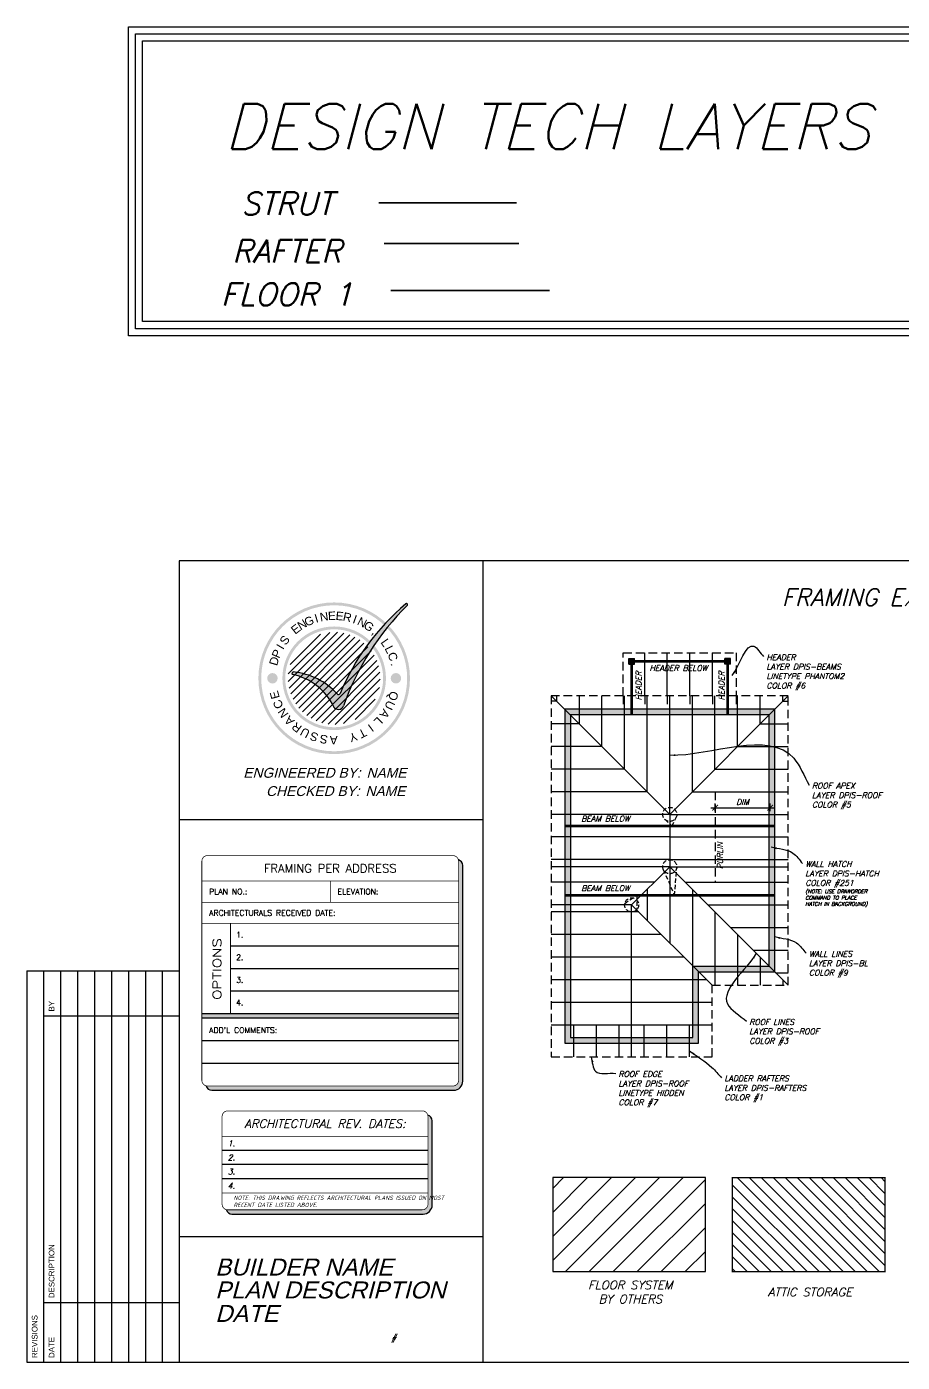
# Model space of a CAD drawing. Header units: inches. Extents: x 683 to 9753, y -6805 to 20230.
# Drawn here: x 683 to 1302, y 796 to 1741 of the extents above; entities that cross this region are included whole.
import ezdxf
from ezdxf.enums import TextEntityAlignment as Align

# ---------------------------------------------------------------- set-up
doc = ezdxf.new("R2010")
doc.units = ezdxf.units.IN
doc.header["$LTSCALE"] = 48
doc.header["$MEASUREMENT"] = 0
for name, pattern in [('DASHED', [0.75, 0.5, -0.25]), ('HIDDEN', [0.375, 0.25, -0.125]), ('HIDDEN2', [0.1875, 0.125, -0.0625]), ('HIDDEN4', [0.09375, 0.0625, -0.03125]), ('PHANTOM', [2.5, 1.25, -0.25, 0.25, -0.25, 0.25, -0.25]), ('PHANTOM2', [1.25, 0.625, -0.125, 0.125, -0.125, 0.125, -0.125])]:
    doc.linetypes.add(name, pattern=pattern)
doc.layers.get('Defpoints').update_dxf_attribs({"color": 251})
for name, color, linetype in [('DPIS-ATTIC', 7, 'HIDDEN'), ('DPIS-BEAMS', 6, 'PHANTOM2'), ('DPIS-BL', 9, 'Continuous'), ('DPIS-DIM', 7, 'Continuous'), ('DPIS-HATCH', 251, 'Continuous'), ('DPIS-LOADS', 7, 'Continuous'), ('DPIS-PURLINS', 2, 'HIDDEN2'), ('DPIS-RAFTERS', 1, 'Continuous'), ('DPIS-ROOF', 3, 'Continuous'), ('DPIS-STRUTS', 4, 'HIDDEN4'), ('DPIS-TEXT', 7, 'Continuous'), ('DPIS-TITLEBLOCK', 9, 'Continuous')]:
    doc.layers.add(name, color=color, linetype=linetype)
for name, color, linetype, lineweight in [('S-Brce-RF', 32, 'DASHED', 35), ('S-Jois-Clng-F1', 103, 'PHANTOM', 35), ('S-Jois-Roof-RF', 90, 'PHANTOM', 35)]:
    doc.layers.add(name, color=color, linetype=linetype, lineweight=lineweight)
doc.styles.add('DPIS-BORDERTEXT', font='arial.ttf')
doc.styles.add('DPIS-TABTXT', font='simplex.shx', dxfattribs={"height": 6})
doc.styles.add('DPISTABTXT2', font='simplex.shx', dxfattribs={"height": 4})
doc.styles.add('SIMPLEX', font='simplex.shx', dxfattribs={"oblique": 15, "height": 4})
doc.styles.get("Standard").update_dxf_attribs({"font": 'simplex.shx', "oblique": 15})
doc.dimstyles.get("Standard").update_dxf_attribs({"dimtxt": 4, "dimasz": 4, "dimexe": 3, "dimexo": 2, "dimgap": 2, "dimtad": 1, "dimdec": 4, "dimrnd": 0.125, "dimzin": 3, "dimdsep": 46, "dimlunit": 4, "dimtxsty": 'SIMPLEX', "dimblk": 'ARCHTICK', "dimcen": 3, "dimdle": 3, "dimclrd": 2, "dimclre": 2, "dimadec": 0, "dimazin": 0, "dimtfac": 1, "dimtdec": 4, "dimtofl": 0, "dimtmove": 1, "dimatfit": 3, "dimfxl": 1, "dimtolj": 1, "dimtzin": 0, "dimarcsym": 0})

# ---------------------------------------------------------------- blocks, each defined once
blk = doc.blocks.new('QA-SEAL')
at = {"layer": 'Defpoints'}
h = blk.add_hatch(color=9, dxfattribs=at)
edge = h.paths.add_edge_path()
edge.add_arc((-0.85, 0.64), 53.65, 0, 360)
edge = h.paths.add_edge_path(flags=16)
edge.add_arc((-0.85, 0.64), 51.65, 0, 360)
blk.add_hatch(color=256, dxfattribs=at).paths.add_polyline_path([(1.24, -10.37, 0.185343), (-29.55, 5.09, 0.815412), (-30.4, 3.31, -0.233786), (-1.22, -19.48, 0.637053), (5.73, -18.83, -0.111766), (50.93, 52.36, 1.030591), (49.92, 53.32, -0.000031), (49.92, 53.32, 0.119288), (3.3, -10.15, -0.615253)])
h = blk.add_hatch(color=9, dxfattribs=at)
edge = h.paths.add_edge_path()
edge.add_arc((-0.85, 0.64), 36.65, 0, 360)
edge = h.paths.add_edge_path(flags=16)
edge.add_arc((-0.85, 0.64), 34.65, 0, 360)
h = blk.add_hatch(color=9, dxfattribs=at)
h.paths.add_polyline_path([(46.56, 0.64, 1), (39.15, 0.64, 1)])
h.paths.add_polyline_path([(-40.85, 0.64, 1), (-48.26, 0.64, 1)])
at = {"layer": 'Defpoints', "color": 251}
for p, q in [((-33.42, -1.6), (1.39, 33.21)), ((-33.35, 3.77), (-3.99, 33.14)), ((-32.77, -6.25), (6.04, 32.55)), ((-32, 10.43), (-10.64, 31.79)), ((-31.59, -10.38), (10.16, 31.38)), ((-30, -14.09), (13.87, 29.78)), ((-28.04, -17.44), (17.23, 27.83)), ((-25.77, -20.47), (20.25, 25.56)), ((-23.18, -23.18), (22.97, 22.97)), ((-20.29, -25.6), (25.38, 20.08)), ((-17.09, -27.69), (27.48, 16.88)), ((-13.54, -29.45), (29.24, 13.33)), ((-9.61, -30.82), (30.61, 9.4)), ((-5.21, -31.73), (31.51, 5)), ((-0.19, -32.01), (31.8, -0.02)), ((5.79, -31.34), (31.13, -6)), ((13.96, -28.47), (28.26, -14.17))]:
    blk.add_line(p, q, dxfattribs=at)
for centre, radius, start, end in [((157.74, -74.72), 167.39, 130.09903, 157.33506), ((185.59, -83.07), 190.99, 134.83476, 160.34381), ((50.44, 52.86), 0.695, 314.83476, 138.27997), ((-29.79, 4.11), 1, 76.25891, 233.03578), ((-38.85, -37.58), 41.76, 25.68801, 78.32248), ((-34.29, -42.75), 48.07, 42.34491, 84.34572), ((2.1, -17.54), 3.85, 210.34657, 340.34381), ((2.22, -9.74), 1.16, 212.77691, 335.45918)]:
    blk.add_arc(centre, radius, start, end, dxfattribs=at)
at = {"style": 'DPIS-BORDERTEXT'}
for s, rotation, p in [('N', 9.34573, (-7.54, 41.32)), ('E', 2.16217, (-2.4, 41.84)), ('E', 354.9786, (2.76, 41.71)), ('R', 347.79504, (7.87, 40.94)), ('E', 38.07998, (-26.28, 33.09)), ('N', 30.89641, (-22.02, 36.02)), ('G', 23.71285, (-17.43, 38.39)), ('I', 16.52929, (-12.58, 40.17)), ('I', 340.61148, (12.84, 39.53)), ('N', 333.42792, (17.6, 37.51)), ('G', 326.24436, (22.06, 34.92)), ('S', 52.4471, (-33.54, 25.77)), (',', 319.0608, (26.17, 31.78)), ('L', 304.69367, (33.06, 24.11)), ('P', 66.81422, (-38.75, 16.87)), ('I', 59.63066, (-36.42, 21.48)), ('L', 297.51011, (35.72, 19.68)), ('C', 290.32655, (37.82, 14.96)), ('D', 73.99778, (-40.48, 12)), ('.', 283.14299, (39.31, 10.01)), ('E', 105.70585, (-40.06, -10.39)), ('Q', 253.33091, (38.18, -11.05)), ('C', 114.93242, (-37.79, -16.54)), ('U', 244.10435, (35.8, -17.16)), ('N', 124.15899, (-34.55, -22.24)), ('A', 133.38555, (-30.45, -27.35)), ('L', 225.65122, (28.28, -27.84)), ('A', 234.87778, (32.47, -22.8)), ('R', 142.61212, (-25.58, -31.73)), ('U', 151.83868, (-20.07, -35.28)), ('S', 161.06525, (-14.07, -37.9)), ('T', 207.19808, (17.77, -35.6)), ('I', 216.42465, (23.34, -32.14)), ('S', 170.29182, (-7.72, -39.52)), ('A', 179.51838, (-1.19, -40.1)), ('Y', 197.97152, (11.72, -38.11))]:
    blk.add_text(s, height=6, rotation=rotation, dxfattribs=at).set_placement(p, align=Align.CENTER)
at = {"layer": 'Defpoints', "color": 9, "style": 'DPIS-BORDERTEXT', "oblique": 15}
for s, p in [('ENGINEERED BY:', (-65.21, -69.74)), ('CHECKED BY: ', (-49.1, -82.67))]:
    blk.add_text(s, height=7, dxfattribs=at).set_placement(p)
blk = doc.blocks.new('PER-ADDRESS')
at = {"layer": 'DPIS-HATCH'}
for points in [[(93.85, -7, 0.349352), (90.75, -3.1, -0.056663), (90.85, -4), (90.85, -159, -0.414214), (86.85, -163), (-86.85, -163, -0.056663), (-87.75, -162.9, 0.349352), (-83.85, -166), (87.35, -166, 0.414214), (93.85, -159.5)], [(-90.85, -112), (-90.85, -115), (90.85, -115), (90.85, -112)]]:
    blk.add_hatch(color=256, dxfattribs=at).paths.add_polyline_path(points)
at = {"color": 244}
for p, q in [((90.85, -64), (-70.58, -64)), ((90.85, -80), (-70.58, -80)), ((90.85, -96), (-70.58, -96)), ((90.85, -131), (-90.85, -131)), ((90.85, -147), (-90.85, -147))]:
    blk.add_line(p, q, dxfattribs=at)
at = {"color": 242}
for p, q in [((90.85, -112), (-90.85, -112)), ((90.85, -115), (-90.85, -115))]:
    blk.add_line(p, q, dxfattribs=at)
at = {"color": 242, "const_width": 0.5}
blk.add_lwpolyline([(-86.85, -163), (86.85, -163, 0.414214), (90.85, -159), (90.85, -4, 0.414214), (86.85, 0), (-86.85, 0, 0.414214), (-90.85, -4), (-90.85, -159, 0.414214)], format="xyb", close=True, dxfattribs=at)
at = {"color": 242}
blk.add_lwpolyline([(-87.75, -162.9, 0.349352), (-83.85, -166), (87.35, -166, 0.414214), (93.85, -159.5), (93.85, -7, 0.349352), (90.75, -3.1)], format="xyb", dxfattribs=at)
at = {"color": 242, "const_width": 0.5}
for points in [[(90.85, -18), (-90.85, -18)], [(0, -18), (0, -33)], [(90.85, -33), (-90.85, -33)], [(90.85, -48), (-90.85, -48)], [(-70.58, -112), (-70.58, -48)]]:
    blk.add_lwpolyline(points, dxfattribs=at)
at = {"layer": 'DPIS-TEXT', "color": 7, "style": 'DPIS-TABTXT'}
blk.add_text('FRAMING PER ADDRESS', height=6, dxfattribs=at).set_placement((0, -9), align=Align.MIDDLE_CENTER)
at = {"layer": 'DPIS-TEXT', "color": 254, "style": 'DPISTABTXT2'}
for s, p in [('PLAN NO.:', (-85.7, -25.5)), ('ELEVATION:', (5.16, -25.5)), ('ARCHITECTURALS RECEIVED DATE:', (-85.7, -40.5)), ('1.', (-66.58, -56)), ('2.', (-66.58, -72)), ('3.', (-66.58, -88)), ('4.', (-66.58, -104)), ("ADD'L COMMENTS:", (-85.7, -123.5))]:
    blk.add_text(s, height=4, dxfattribs=at).set_placement(p, align=Align.MIDDLE_LEFT)
at = {"layer": 'DPIS-TEXT', "color": 254, "style": 'DPIS-TABTXT', "width": 1.3}
blk.add_text('OPTIONS', height=6, rotation=90, dxfattribs=at).set_placement((-80.09, -80.24), align=Align.MIDDLE_CENTER)
at = {"layer": 'DPIS-TEXT', "color": 51, "style": 'DPISTABTXT2'}
for tag, p in [('PLANNUMBER', (-44.84, -25.49)), ('ELEVATION', (48.71, -25.49)), ('ARCHDATE', (48.71, -40.49)), ('OPT1', (-56.57, -55.99)), ('OPT2', (-56.57, -71.99)), ('OPT3', (-56.57, -87.99)), ('OPT4', (-56.57, -103.99)), ('CLINE1', (-24.83, -123.49)), ('CLINE2', (-85.51, -138.99)), ('CLINE3', (-85.51, -154.99))]:
    blk.add_attdef(tag, text='', height=4, dxfattribs=at).set_placement(p, align=Align.MIDDLE_LEFT)
blk = doc.blocks.new('_ArchTick')
at = {"color": 0, "const_width": 0.15}
blk.add_lwpolyline([(-0.5, -0.5), (0.5, 0.5)], dxfattribs=at)
blk = doc.blocks.new('*D12')
at = {"layer": 'Defpoints', "color": 0, "transparency": 16777216}
for p in [(1169.98, 1183.93), (1208.98, 1188.29), (1208.98, 1183.93)]:
    blk.add_point(p, dxfattribs=at)
at = {"layer": 'DPIS-DIM', "color": 2, "lineweight": -2, "transparency": 16777216}
for p, q in [((1169.98, 1185.93), (1169.98, 1191.29)), ((1208.98, 1185.93), (1208.98, 1191.29)), ((1166.98, 1188.29), (1211.98, 1188.29))]:
    blk.add_line(p, q, dxfattribs=at)
at = {"layer": 'DPIS-DIM', "color": 2, "lineweight": -2, "transparency": 16777216, "xscale": 4, "yscale": 4, "zscale": 4, "rotation": 180}
blk.add_blockref('_ArchTick', (1169.98, 1188.29), dxfattribs=at)
at = {"layer": 'DPIS-DIM', "color": 2, "lineweight": -2, "transparency": 16777216, "xscale": 4, "yscale": 4, "zscale": 4}
blk.add_blockref('_ArchTick', (1208.98, 1188.29), dxfattribs=at)
at = {"layer": 'DPIS-DIM', "color": 0, "transparency": 16777216, "insert": (1189.48, 1192.29), "char_height": 4, "attachment_point": 5, "style": 'SIMPLEX'}
blk.add_mtext('\\A1;DIM', dxfattribs=at)
blk = doc.blocks.new('ARCH REV')
blk.add_hatch(color=251).paths.add_polyline_path([(75.85, -7, 0.349352), (72.75, -3.1, -0.056663), (72.85, -4), (72.85, -66, -0.414214), (68.85, -70), (-68.85, -70, -0.056663), (-69.75, -69.9, 0.349352), (-65.85, -73), (69.35, -73, 0.414214), (75.85, -66.5)])
at = {"color": 1}
for p, q in [((72.85, -28), (-72.85, -28)), ((72.85, -38), (-72.85, -38)), ((72.85, -48), (-72.85, -48))]:
    blk.add_line(p, q, dxfattribs=at)
at = {"color": 244, "const_width": 0.5}
blk.add_lwpolyline([(-68.85, -70), (68.85, -70, 0.414214), (72.85, -66), (72.85, -4, 0.414214), (68.85, 0), (-68.85, 0, 0.414214), (-72.85, -4), (-72.85, -66, 0.414214)], format="xyb", close=True, dxfattribs=at)
at = {"color": 1}
blk.add_lwpolyline([(-69.75, -69.9, 0.349352), (-65.85, -73), (69.35, -73, 0.414214), (75.85, -66.5), (75.85, -7, 0.349352), (72.75, -3.1)], format="xyb", dxfattribs=at)
at = {"color": 244, "const_width": 0.5}
for points in [[(72.85, -18), (-72.85, -18)], [(72.85, -58), (-72.85, -58)]]:
    blk.add_lwpolyline(points, dxfattribs=at)
at = {"layer": 'DPIS-TEXT', "color": 51, "style": 'SIMPLEX', "oblique": 15}
blk.add_text('ARCHITECTURAL REV. DATES:', height=6, dxfattribs=at).set_placement((0, -9), align=Align.MIDDLE_CENTER)
at = {"layer": 'DPIS-TEXT', "style": 'SIMPLEX', "oblique": 15}
for s, p in [('1.', (-68.85, -23.01)), ('2.', (-68.85, -33.01)), ('3.', (-68.85, -43.01)), ('4.', (-68.85, -53.01))]:
    blk.add_text(s, height=4, dxfattribs=at).set_placement(p, align=Align.MIDDLE_LEFT)
at = {"layer": 'DPIS-TEXT', "insert": (-64.73, -60), "char_height": 3, "width": 130.5, "attachment_point": 1, "style": 'SIMPLEX'}
blk.add_mtext('{\\Farchitxt.shx;NOTE: THIS DRAWING REFLECTS ARCHITECTURAL PLANS ISSUED ON MOST RECENT DATE LISTED ABOVE.}', dxfattribs=at)
at = {"layer": 'DPIS-TEXT', "style": 'SIMPLEX', "oblique": 15}
for tag, p in [('REV1', (-58.84, -23)), ('REV2', (-58.84, -33)), ('REV3', (-58.84, -43)), ('REV4', (-58.84, -53))]:
    blk.add_attdef(tag, text='', height=4, dxfattribs=at).set_placement(p, align=Align.MIDDLE_LEFT)
blk = doc.blocks.new('A$C0A6C5EFB')
at = {"layer": 'DPIS-TITLEBLOCK', "color": 7}
for p, q in [((-1.125, 2.8858), (0, 2.8858)), ((-1.125, 2.8858), (-1.125, 0)), ((0, 2.8858), (0, 0))]:
    blk.add_line(p, q, dxfattribs=at)
at = {"layer": 'DPIS-TITLEBLOCK', "color": 9}
for p, q in [((-1, 2.8858), (-1, 0)), ((-0.875, 2.8858), (-0.875, 0)), ((-0.75, 2.8858), (-0.75, 0)), ((-0.625, 2.8858), (-0.625, 0)), ((-0.5, 2.8858), (-0.5, 0)), ((-0.375, 2.8858), (-0.375, 0)), ((-0.25, 2.8858), (-0.25, 0)), ((-0.125, 2.8858), (-0.125, 0)), ((-1, 2.5534), (0, 2.5534)), ((-1, 0.4411), (0, 0.4411)), ((-1.125, 0), (0, 0))]:
    blk.add_line(p, q, dxfattribs=at)
at = {"layer": 'DPIS-TEXT', "color": 9, "style": 'DPIS-BORDERTEXT'}
for tag, p in [('INITIAL1', (-0.7759, 2.5983)), ('INITIAL2', (-0.6509, 2.5983)), ('INITIAL3', (-0.5259, 2.5983)), ('INITIAL4', (-0.4009, 2.5983)), ('INITIAL5', (-0.2759, 2.5983)), ('INITIAL6', (-0.1509, 2.5983)), ('INITIAL7', (-0.0259, 2.5983)), ('REVDESCRIPTION1', (-0.7759, 0.486)), ('REVDESCRIPTION2', (-0.6509, 0.486)), ('REVDESCRIPTION3', (-0.5259, 0.486)), ('REVDESCRIPTION4', (-0.4009, 0.486)), ('REVDESCRIPTION5', (-0.2759, 0.486)), ('REVDESCRIPTION6', (-0.1509, 0.486)), ('REVDESCRIPTION7', (-0.0259, 0.486)), ('REVDATE1', (-0.7759, 0.0449)), ('REVDATE2', (-0.6509, 0.0449)), ('REVDATE3', (-0.5259, 0.0449)), ('REVDATE4', (-0.4009, 0.0449)), ('REVDATE5', (-0.2759, 0.0449)), ('REVDATE6', (-0.1509, 0.0449)), ('REVDATE7', (-0.0259, 0.0449))]:
    blk.add_attdef(tag, text='', height=0.0416, rotation=90, dxfattribs=at).set_placement(p, align=Align.BOTTOM_LEFT)
at = {"layer": 'DPIS-TITLEBLOCK', "color": 9, "style": 'DPIS-BORDERTEXT'}
for s, height, p in [('BY', 0.0416, (-0.9205, 2.585)), ('DESCRIPTION', 0.041602, (-0.9205, 0.4728)), ('REVISIONS', 0.0416, (-1.0455, 0.0316)), ('DATE', 0.0416, (-0.9205, 0.0316))]:
    blk.add_text(s, height=height, rotation=90, dxfattribs=at).set_placement(p)

msp = doc.modelspace()

# ---------------------------------------------------------------- hatches: boundary and pattern name
at = {"layer": 'DPIS-ATTIC', "linetype": 'Continuous'}
h = msp.add_hatch(dxfattribs=at)
h.set_pattern_fill('ANSI31', color=251, scale=48, angle=90, style=0)
h.set_pattern_definition([(135, (-948.844, 150.644), (-4.24264, -4.24264), [])])
h.paths.add_polyline_path([(1290.23851, 860.07496), (1290.23851, 926.60007), (1182.17115, 926.60007), (1182.17115, 860.07496)])
h.paths.add_polyline_path([(785.13201, 1040.41538), (856.02542, 1040.41538), (856.02542, 1021.41538), (785.13201, 1021.41538)], flags=9)
at = {"layer": 'DPIS-HATCH', "linetype": 'HIDDEN2'}
for points in [[(1108.93075, 1293.89477), (1108.93075, 1289.89477), (1112.93075, 1289.89477), (1112.93075, 1293.89477)], [(1180.83894, 1293.89477), (1176.83894, 1293.89477), (1176.83894, 1289.89477), (1180.83894, 1289.89477)]]:
    msp.add_hatch(color=256, dxfattribs=at).paths.add_polyline_path(points)
at = {"layer": 'DPIS-HATCH'}
h = msp.add_hatch(color=256, dxfattribs=at)
h.paths.add_polyline_path([(1212.2159, 1257.90565), (1063.55302, 1257.90565), (1063.55302, 1021.62753), (1158.25538, 1021.62753), (1158.25538, 1072.20153), (1212.2159, 1072.20153)])
h.paths.add_polyline_path([(1208.2159, 1076.20153), (1154.25538, 1076.20153), (1154.25538, 1025.62753), (1067.55302, 1025.62753), (1067.55302, 1253.90565), (1208.2159, 1253.90565)], flags=16)
h = msp.add_hatch(dxfattribs=at)
h.set_pattern_fill('ANSI31', color=256, scale=96, style=0)
h.set_pattern_definition([(45, (606.414, 385.531), (-8.48528, 8.48528), [])])
h.paths.add_polyline_path([(1163.0781, 860.07496), (1163.0781, 926.60007), (1055.01074, 926.60007), (1055.01074, 860.07496)])
h.paths.add_polyline_path([(1074.53917, 855.13192), (1145.43258, 855.13192), (1145.43258, 836.13192), (1074.53917, 836.13192)], flags=9)

# ---------------------------------------------------------------- linework, layer by layer
at = {"layer": 'DPIS-ATTIC', "linetype": 'HIDDEN', "const_width": 1}
msp.add_lwpolyline([(1290.23851, 860.07496), (1290.23851, 926.60007), (1182.17115, 926.60007), (1182.17115, 860.07496), (1290.23851, 860.07496)], close=True, dxfattribs=at)
at = {"layer": 'DPIS-BEAMS', "linetype": 'PHANTOM2', "const_width": 2}
for points in [[(1110.93075, 1291.89477), (1178.83894, 1291.89477)], [(1110.93075, 1291.89477), (1110.93075, 1254.66748)], [(1178.83894, 1291.89477), (1178.83894, 1254.66748)]]:
    msp.add_lwpolyline(points, dxfattribs=at)
at = {"layer": 'DPIS-BEAMS', "const_width": 2}
for points in [[(1063.55302, 1175.39388), (1212.2159, 1175.39388)], [(1063.55302, 1126.26023), (1212.2159, 1126.26023)]]:
    msp.add_lwpolyline(points, dxfattribs=at)
at = {"layer": 'DPIS-BL'}
for p, q in [((1005.68364, 1362.87892), (1005.68364, 795.95026)), ((1108.93075, 1289.89477), (1108.93075, 1293.89477)), ((1108.93075, 1293.89477), (1112.93075, 1293.89477)), ((1108.93075, 1289.89477), (1112.93075, 1289.89477)), ((1112.93075, 1289.89477), (1112.93075, 1293.89477)), ((1176.83894, 1289.89477), (1176.83894, 1293.89477)), ((1180.83894, 1293.89477), (1176.83894, 1293.89477)), ((1180.83894, 1289.89477), (1176.83894, 1289.89477)), ((1180.83894, 1289.89477), (1180.83894, 1293.89477)), ((1005.68364, 1179.60308), (790.71713, 1179.60308)), ((1005.68364, 884.68534), (790.71713, 884.68534))]:
    msp.add_line(p, q, dxfattribs=at)
at = {"layer": 'DPIS-BL', "linetype": 'Continuous'}
for p, q in [((1063.55302, 1257.90565), (1063.55302, 1021.62753)), ((1212.2159, 1257.90565), (1063.55302, 1257.90565)), ((1212.2159, 1072.20153), (1212.2159, 1257.90565)), ((1067.55302, 1253.90565), (1067.55302, 1025.62753)), ((1208.2159, 1253.90565), (1067.55302, 1253.90565)), ((1208.2159, 1076.20153), (1208.2159, 1253.90565)), ((1154.25538, 1076.20153), (1208.2159, 1076.20153)), ((1154.25538, 1025.62753), (1154.25538, 1076.20153)), ((1158.25538, 1072.20153), (1212.2159, 1072.20153)), ((1158.25538, 1021.62753), (1158.25538, 1072.20153)), ((1063.55302, 1021.62753), (1158.25538, 1021.62753)), ((1067.55302, 1025.62753), (1154.25538, 1025.62753))]:
    msp.add_line(p, q, dxfattribs=at)
at = {"layer": 'DPIS-BL'}
for points in [[(3067.81992, 1026.62043), (3067.81992, 1362.87892), (790.71713, 1362.87892), (790.71713, 795.95026)], [(790.71713, 795.95026), (2648.77952, 795.95026)]]:
    msp.add_lwpolyline(points, dxfattribs=at)
msp.add_lwpolyline([(1163.0781, 860.07496), (1163.0781, 926.60007), (1055.01074, 926.60007), (1055.01074, 860.07496), (1163.0781, 860.07496)], close=True, dxfattribs=at)
at = {"layer": 'DPIS-PURLINS', "linetype": 'HIDDEN2'}
msp.add_line((1169.97718, 1199.57421), (1169.97718, 1135.57421), dxfattribs=at)
at = {"layer": 'DPIS-RAFTERS'}
for p, q in [((1120.17142, 1267.46594), (1120.17142, 1297.89477)), ((1136.17142, 1267.46594), (1136.17142, 1297.89477)), ((1152.17142, 1267.46594), (1152.17142, 1297.89477)), ((1168.17142, 1267.46594), (1168.17142, 1297.89477)), ((1057.88446, 1263.57421), (1057.88446, 1267.46594)), ((1073.88446, 1247.57421), (1073.88446, 1267.46594)), ((1089.88446, 1231.57421), (1089.88446, 1267.46594)), ((1105.88446, 1215.57421), (1105.88446, 1267.46594)), ((1121.88446, 1199.57421), (1121.88446, 1267.46594)), ((1153.88446, 1199.57421), (1153.88446, 1267.46594)), ((1169.88446, 1215.57421), (1169.88446, 1267.46594)), ((1185.88446, 1231.57421), (1185.88446, 1267.46594)), ((1201.88446, 1247.57421), (1201.88446, 1267.46594)), ((1217.88446, 1263.57421), (1217.88446, 1267.46594)), ((1057.88446, 1263.57421), (1053.99273, 1263.57421)), ((1217.88446, 1263.57421), (1221.77619, 1263.57421)), ((1073.88446, 1247.57421), (1053.99273, 1247.57421)), ((1201.88446, 1247.57421), (1221.77619, 1247.57421)), ((1089.88446, 1231.57421), (1053.99273, 1231.57421)), ((1185.88446, 1231.57421), (1221.77619, 1231.57421)), ((1105.88446, 1215.57421), (1053.99273, 1215.57421)), ((1169.88446, 1215.57421), (1221.77619, 1215.57421)), ((1121.88446, 1199.57421), (1053.99273, 1199.57421)), ((1153.88446, 1199.57421), (1221.77619, 1199.57421)), ((1137.88446, 1167.57421), (1053.99273, 1167.57421)), ((1137.88446, 1167.57421), (1221.77619, 1167.57421)), ((1137.88446, 1151.57421), (1053.99273, 1151.57421)), ((1137.88446, 1151.57421), (1221.77619, 1151.57421)), ((1126.9257, 1135.57421), (1053.99273, 1135.57421)), ((1148.84322, 1135.57421), (1221.77619, 1135.57421)), ((1121.88446, 1130.53297), (1121.88446, 1108.57246)), ((1153.88446, 1130.53297), (1153.88446, 1076.57246)), ((1164.84322, 1119.57421), (1221.77619, 1119.57421)), ((1115.92394, 1114.53297), (1053.99273, 1114.53297)), ((1169.88446, 1114.53297), (1169.88446, 1062.64124)), ((1131.92394, 1098.53297), (1053.99273, 1098.53297)), ((1180.84322, 1103.57421), (1221.77619, 1103.57421)), ((1185.88446, 1098.53297), (1185.88446, 1062.64124)), ((1196.84322, 1087.57421), (1221.77619, 1087.57421)), ((1147.92394, 1082.53297), (1053.99273, 1082.53297)), ((1201.88446, 1082.53297), (1201.88446, 1062.64124)), ((1212.84322, 1071.57421), (1221.77619, 1071.57421)), ((1110.9042, 1066.53297), (1053.99273, 1066.53297)), ((1163.92394, 1066.53297), (1110.9042, 1066.53297)), ((1217.88446, 1066.53297), (1217.88446, 1062.64124)), ((1110.9042, 1050.53297), (1053.99273, 1050.53297)), ((1167.81568, 1050.53297), (1110.9042, 1050.53297)), ((1110.9042, 1034.53297), (1053.99273, 1034.53297)), ((1069.99273, 1012.06724), (1069.99273, 1034.53297)), ((1085.99273, 1012.06724), (1085.99273, 1034.53297)), ((1101.99273, 1012.06724), (1101.99273, 1034.53297)), ((1167.81568, 1034.53297), (1110.9042, 1034.53297)), ((1119.81568, 1012.06724), (1119.81568, 1034.53297)), ((1135.81568, 1012.06724), (1135.81568, 1034.53297)), ((1151.81568, 1012.06724), (1151.81568, 1034.53297))]:
    msp.add_line(p, q, dxfattribs=at)
at = {"layer": 'DPIS-RAFTERS', "linetype": 'HIDDEN2'}
for p, q in [((1120.17142, 1267.46594), (1120.17142, 1257.90565)), ((1136.17142, 1267.46594), (1136.17142, 1257.90565)), ((1152.17142, 1267.46594), (1152.17142, 1257.90565)), ((1168.17142, 1267.46594), (1168.17142, 1257.90565))]:
    msp.add_line(p, q, dxfattribs=at)
at = {"layer": 'DPIS-RAFTERS', "color": 5}
for p, q in [((1137.88446, 1183.57421), (1137.88446, 1267.46594)), ((1137.88446, 1183.57421), (1053.99273, 1183.57421)), ((1137.88446, 1183.57421), (1221.77619, 1183.57421)), ((1137.88446, 1146.53297), (1053.99273, 1146.53297)), ((1137.88446, 1146.53297), (1221.77619, 1146.53297)), ((1137.88446, 1146.53297), (1137.88446, 1092.57246)), ((1110.9042, 1119.55271), (1053.99273, 1119.55271))]:
    msp.add_line(p, q, dxfattribs=at)
at = {"layer": 'DPIS-ROOF', "color": 7, "linetype": 'HIDDEN2'}
for p, q in [((1104.93075, 1297.89477), (1184.83894, 1297.89477)), ((1104.93075, 1267.46594), (1104.93075, 1297.89477)), ((1184.83894, 1297.89477), (1184.83894, 1267.46594)), ((1053.99273, 1267.46594), (1053.99273, 1012.06724)), ((1221.77619, 1267.46594), (1053.99273, 1267.46594)), ((1221.77619, 1062.64124), (1221.77619, 1267.46594)), ((1167.81568, 1062.64124), (1221.77619, 1062.64124)), ((1167.81568, 1012.06724), (1167.81568, 1062.64124)), ((1053.99273, 1012.06724), (1167.81568, 1012.06724))]:
    msp.add_line(p, q, dxfattribs=at)
at = {"layer": 'DPIS-ROOF'}
for p, q in [((1053.99273, 1267.46594), (1137.88446, 1183.57421)), ((1221.77619, 1267.46594), (1137.88446, 1183.57421)), ((1137.88446, 1183.57421), (1137.88446, 1146.53297)), ((1137.88446, 1146.53297), (1110.9042, 1119.55271)), ((1137.88446, 1146.53297), (1221.77619, 1062.64124)), ((1110.9042, 1012.06724), (1110.9042, 1119.55271)), ((1110.9042, 1119.55271), (1167.81568, 1062.64124))]:
    msp.add_line(p, q, dxfattribs=at)
at = {"layer": 'DPIS-ROOF', "linetype": 'HIDDEN2'}
for p, q in [((1104.93075, 1267.46594), (1104.93075, 1257.90565)), ((1184.83894, 1267.46594), (1184.83894, 1257.90565))]:
    msp.add_line(p, q, dxfattribs=at)
at = {"layer": 'DPIS-STRUTS', "linetype": 'HIDDEN4'}
for p, q in [((1139.54522, 1175.39388), (1142.40404, 1181.43566)), ((1134.55666, 1179.84249), (1139.54522, 1175.39388)), ((1133.30411, 1144.52789), (1141.30089, 1126.26023)), ((1141.30089, 1126.26023), (1142.86898, 1146.1398)), ((1106.01852, 1120.61577), (1114.54324, 1126.39131)), ((1114.54324, 1126.39131), (1114.62401, 1116.21161))]:
    msp.add_line(p, q, dxfattribs=at)
for centre in [(1137.88446, 1183.57421), (1137.88446, 1146.53297), (1110.9042, 1119.55271)]:
    msp.add_circle(centre, 5, dxfattribs=at)
at = {"layer": 'DPIS-TEXT'}
for points in [[(754.73596, 1740.80034), (1399.56878, 1740.80034), (1399.56878, 1522.14074), (754.73596, 1522.14074)], [(759.73596, 1735.80034), (1394.56878, 1735.80034), (1394.56878, 1527.14074), (759.73596, 1527.14074)], [(764.73596, 1730.80034), (1389.56878, 1730.80034), (1389.56878, 1532.14074), (764.73596, 1532.14074)]]:
    msp.add_lwpolyline(points, close=True, dxfattribs=at)
at = {"layer": 'S-Brce-RF', "linetype": 'Continuous'}
msp.add_line((1029.33295, 1616.16841), (931.9364, 1616.16841), dxfattribs=at)
at = {"layer": 'S-Jois-Clng-F1', "color": 5, "linetype": 'Continuous', "lineweight": 35}
msp.add_line((940.56132, 1554.08658), (1052.84793, 1554.08658), dxfattribs=at)
at = {"layer": 'S-Jois-Roof-RF', "color": 5, "linetype": 'Continuous', "lineweight": 35}
msp.add_line((935.80345, 1587.36667), (1030.96153, 1587.36667), dxfattribs=at)

# ---------------------------------------------------------------- block references
at = {"layer": 'Defpoints'}
msp.add_blockref('QA-SEAL', (901.21528, 1279.21038), dxfattribs=at)
at = {"layer": 'DPIS-BL', "xscale": 96, "yscale": 96, "zscale": 96}
msp.add_blockref('A$C0A6C5EFB', (790.71713, 795.95026), dxfattribs=at)
at = {"layer": 'DPIS-BL'}
msp.add_blockref('ARCH REV', (893.88303, 973.81643), dxfattribs=at)
at = {"layer": 'DPIS-TITLEBLOCK'}
msp.add_blockref('PER-ADDRESS', (897.53872, 1154.41085), dxfattribs=at)

# ---------------------------------------------------------------- texts
at = {"layer": 'Defpoints', "style": 'DPIS-BORDERTEXT', "oblique": 15}
for p in [(923.24178, 1209.45903), (922.47687, 1196.53076)]:
    msp.add_text('NAME', height=7, dxfattribs=at).set_placement(p)
at = {"layer": 'DPIS-BL', "style": 'SIMPLEX', "oblique": 15}
msp.add_text('FRAMING EXAMPLES', height=12, dxfattribs=at).set_placement((1295.88874, 1331.19817), align=Align.CENTER)
at = {"layer": 'DPIS-LOADS', "insert": (942.55082, 812.64633), "char_height": 4, "width": 18, "attachment_point": 5}
msp.add_mtext('#', dxfattribs=at)
at = {"layer": 'DPIS-TEXT', "color": 4, "style": 'SIMPLEX', "oblique": 15}
msp.add_text('DESIGN TECH LAYERS', height=32, dxfattribs=at).set_placement((822.4445, 1654.2195))
at = {"layer": 'DPIS-TEXT', "style": 'SIMPLEX', "oblique": 15}
for s, p in [('HEADER', (1117.81423, 1274.4412)), ('HEADER', (1176.53004, 1274.4412)), ('PURLIN', (1175.50576, 1154.31004))]:
    msp.add_text(s, height=4, rotation=90, dxfattribs=at).set_placement(p, align=Align.CENTER)
for s, p in [('HEADER BELOW', (1144.13906, 1285.03132)), ('BEAM BELOW', (1092.48547, 1178.49975)), ('BEAM BELOW', (1092.48547, 1129.36611))]:
    msp.add_text(s, height=4, dxfattribs=at).set_placement(p, align=Align.CENTER)
at = {"layer": 'DPIS-TEXT', "color": 1, "style": 'DPIS-BORDERTEXT', "oblique": 15}
for s, p in [('BUILDER NAME', (816.1628, 857.3084)), ('PLAN DESCRIPTION', (816.1628, 841.10798)), ('DATE', (816.1628, 824.50743))]:
    msp.add_text(s, height=12, dxfattribs=at).set_placement(p)
at = {"layer": 'DPIS-TEXT', "attachment_point": 5, "style": 'SIMPLEX'}
for s, insert, char_height, width in [('STRUT', (866.90772, 1615.6441), 16, 434.9931473), ('RAFTER', (866.90772, 1582.0225), 16, 434.9931473), ('FLOOR 1', (866.90772, 1551.45743), 16, 434.9931473), ('FLOOR SYSTEM\\PBY OTHERS', (1109.98588, 845.63192), 6, 70.7782094), ('ATTIC STORAGE', (1237.14628, 845.63192), 6, 87.3647059)]:
    msp.add_mtext(s, dxfattribs=dict(at, insert=insert, char_height=char_height, width=width))
at = {"layer": 'DPIS-TEXT', "char_height": 4, "attachment_point": 1, "style": 'SIMPLEX'}
for s, insert in [('HEADER\\PLAYER DPIS-BEAMS\\PLINETYPE PHANTOM2\\PCOLOR #6', (1206.35478, 1296.67956)), ('ROOF APEX\\PLAYER DPIS-ROOF\\PCOLOR #5', (1238.58915, 1205.81175)), ('WALL HATCH\\PLAYER DPIS-HATCH\\PCOLOR #251\\P{\\H0.6667x;(NOTE: USE DRAWORDER\\PCOMMAND TO PLACE\\PHATCH IN BACKGROUND)}', (1233.8565, 1150.40894)), ('WALL LINES\\PLAYER DPIS-BL\\PCOLOR #9', (1236.44642, 1086.88112)), ('ROOF LINES\\PLAYER DPIS-ROOF\\PCOLOR #3', (1194.23435, 1038.66858)), ('ROOF EDGE\\PLAYER DPIS-ROOF\\PLINETYPE HIDDEN\\PCOLOR #7', (1101.60966, 1001.83845)), ('LADDER RAFTERS\\PLAYER DPIS-RAFTERS\\PCOLOR #1', (1176.55457, 998.72466))]:
    msp.add_mtext(s, dxfattribs=dict(at, insert=insert))

# ---------------------------------------------------------------- dimensions: what is measured, and where the dimension line sits
at = {"layer": 'DPIS-DIM'}
dim = msp.add_linear_dim(base=(1208.97774, 1188.29326), p1=(1169.97718, 1183.93299), p2=(1208.97774, 1183.93299), text='DIM', dimstyle='Standard', override={"dimscale": 1}, dxfattribs=at)
dim.commit()
dim.dimension.update_dxf_attribs({"geometry": '*D12', "text_midpoint": (1189.47746, 1192.29326)})

# ---------------------------------------------------------------- leaders
at = {"layer": 'DPIS-TEXT', "path_type": 1, "annotation_type": 0, "has_hookline": 1, "hookline_direction": 0}
for points in [[(1182.12426, 1281.72644), (1197.49337, 1302.50342), (1204.35478, 1295.17956)], [(1137.88446, 1225.52008), (1225.66184, 1223.25271), (1236.58915, 1204.31175)], [(1209.62599, 1160.63772), (1224.99509, 1156.2328), (1231.8565, 1148.90894)], [(1212.2159, 1097.10991), (1227.58501, 1092.70498), (1234.44642, 1085.38112)], [(1082.16676, 1012.06724), (1085.36446, 1001.81156), (1099.60966, 1000.33845)], [(1151.81568, 1016.37459), (1167.69316, 1004.54852), (1174.55457, 997.22466)]]:
    msp.add_leader(points, dimstyle='Standard', override={"dimscale": 1, "dimtad": 0}, dxfattribs=at)
at = {"layer": 'DPIS-TEXT', "path_type": 1}
msp.add_leader([(1199.08893, 1085.3285), (1178.73355, 1049.51128), (1192.23435, 1037.16858)], dimstyle='Standard', override={"dimscale": 1, "dimtad": 0}, dxfattribs=at)

doc.saveas('drawing.dxf')
